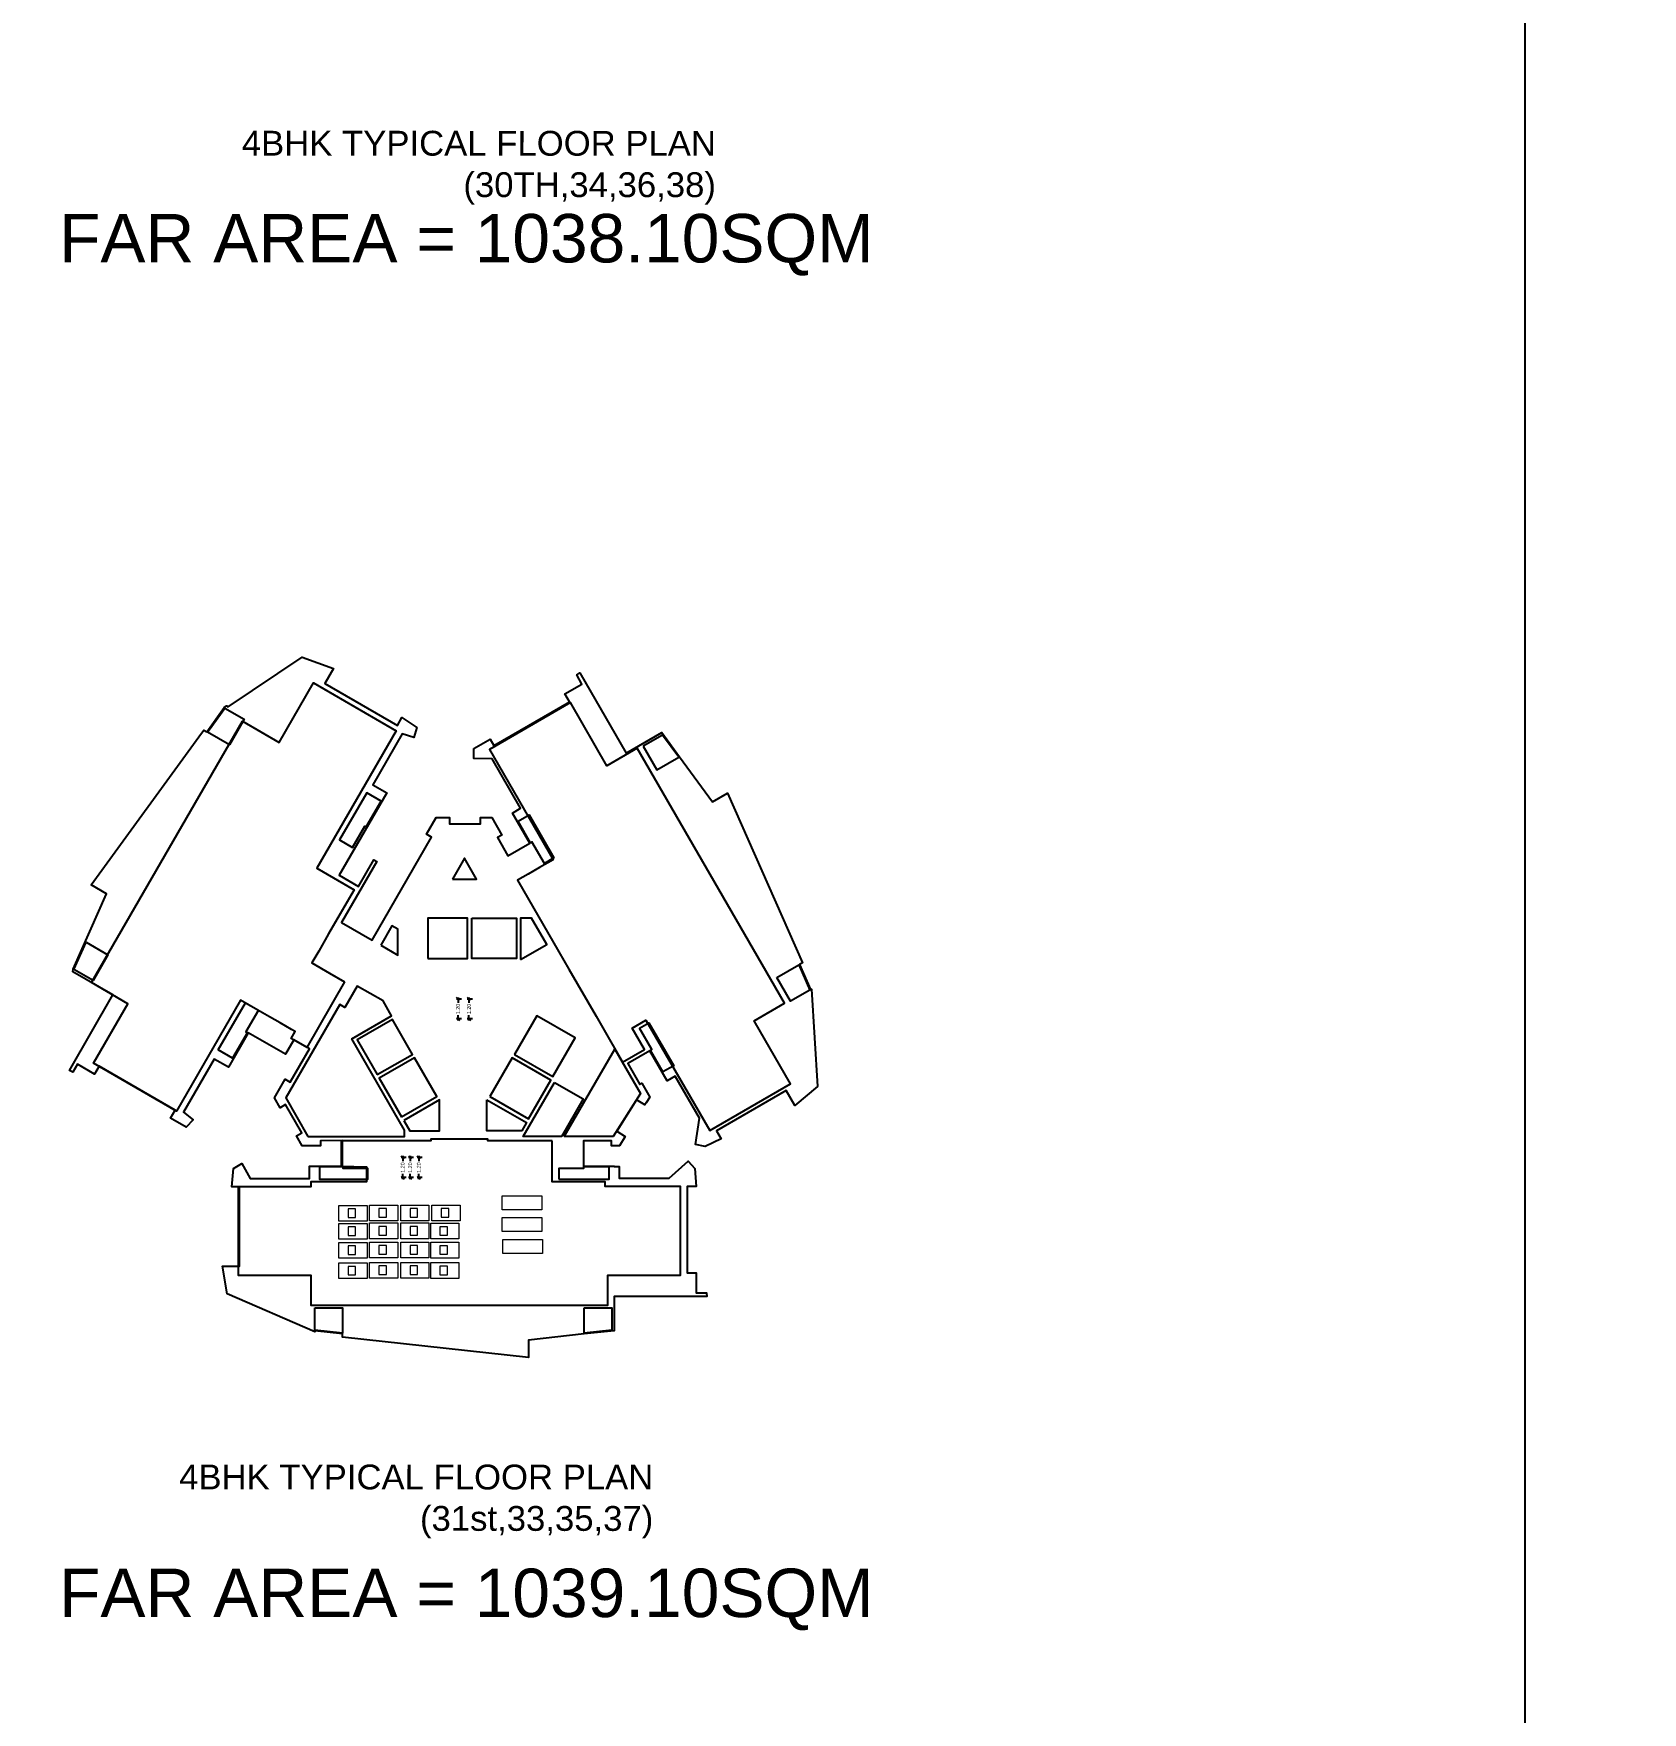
# Model space of a CAD drawing. Header units: metres. Extents: x 256329 to 886268, y -249371 to 355.
# Drawn here: x 287459.8 to 287557, y -1302 to -1200.6 of the extents above; entities that cross this region are included whole.
import ezdxf

# ---------------------------------------------------------------- set-up
doc = ezdxf.new("R2010")
doc.units = ezdxf.units.M
doc.header["$MEASUREMENT"] = 0
doc.header["$PDMODE"] = 35
doc.layers.get('0').update_dxf_attribs({"lineweight": 18})
doc.layers.get('Defpoints').update_dxf_attribs({"lineweight": 20})
doc.layers.add('A_TEXT', color=4, linetype='Continuous', lineweight=0, transparency=0.3)
for name, color, linetype, lineweight in [('BLK_2_FLR_36_BATH', 7, 'Continuous', 0), ('BLK_2_FLR_36_EXIT_WIDTH_DOOR', 7, 'Continuous', 0), ('BLK_2_FLR_36_UNITFA', 7, 'Continuous', 0)]:
    doc.layers.add(name, color=color, linetype=linetype, lineweight=lineweight)
for name, color, linetype in [('BLK_2_FLR_36_BLT_UP_AREA', 25, 'Continuous'), ('BLK_2_FLR_36_BLT_UP_AREA_DEDUCT', 25, 'Continuous'), ('BLK_2_FLR_36_CARPET_AREA', 25, 'Continuous'), ('BLK_2_FLR_36_FAR_AREA_DEDUCT', 7, 'Continuous'), ('BLK_2_FLR_36_LIFT_10', 7, 'Continuous'), ('BLK_2_FLR_36_LIFT_11', 7, 'Continuous'), ('BLK_2_FLR_36_LIFT_12', 7, 'Continuous'), ('BLK_2_FLR_36_LIFT_7', 7, 'Continuous'), ('BLK_2_FLR_36_LIFT_8', 7, 'Continuous'), ('BLK_2_FLR_36_LIFT_9', 7, 'Continuous'), ('BLK_2_FLR_36_WATER_CLOSET', 2, 'Continuous')]:
    doc.layers.add(name, color=color, linetype=linetype)
doc.layers.add('BLK_2_FLR_36_EXIT_WIDTH_STAIR', color=7, linetype='Continuous', plot=False)
doc.layers.add('SPA COMMENT', color=7, linetype='Continuous', true_color=0xeb0505)
doc.styles.add('Arial', font='arial.ttf')
doc.styles.get("Standard").update_dxf_attribs({"font": 'arial.ttf'})
doc.dimstyles.new('METRIC DIM', dxfattribs={"dimtxt": 0.23, "dimasz": 0.18, "dimexe": 0.1, "dimexo": 0.1, "dimgap": 0.09, "dimtad": 0, "dimzin": 0, "dimdsep": 46, "dimtxsty": 'Standard', "dimblk": 'OBLIQUE', "dimcen": 0, "dimdle": 0.1, "dimclrd": 147, "dimclre": 147, "dimclrt": 7, "dimadec": 0, "dimazin": 0, "dimtfac": 1, "dimtofl": 0, "dimtmove": 0, "dimatfit": 2, "dimfxl": 0.125, "dimtolj": 1, "dimtzin": 0, "dimarcsym": 0})

# ---------------------------------------------------------------- blocks, each defined once
blk = doc.blocks.new('_Oblique')
at = {"color": 0, "linetype": 'ByBlock', "lineweight": -2}
blk.add_line((-0.5, -0.5), (0.5, 0.5), dxfattribs=at)
blk = doc.blocks.new('*D1558')
at = {"layer": 'BLK_2_FLR_36_EXIT_WIDTH_STAIR', "color": 147, "lineweight": -2, "transparency": 16777216}
for p, q in [((287485.615784, -1258.925081), (287485.30872, -1258.925081)), ((287485.40872, -1258.825081), (287485.40872, -1259.148381)), ((287485.615784, -1260.126681), (287485.30872, -1260.126681)), ((287485.40872, -1260.226681), (287485.40872, -1259.903381))]:
    blk.add_line(p, q, dxfattribs=at)
at = {"layer": 'Defpoints', "color": 0, "transparency": 16777216}
for p in [(287485.715784, -1258.925081), (287485.40872, -1260.126681), (287485.715784, -1260.126681)]:
    blk.add_point(p, dxfattribs=at)
at = {"layer": 'BLK_2_FLR_36_EXIT_WIDTH_STAIR', "color": 147, "lineweight": -2, "transparency": 16777216, "xscale": 0.18, "yscale": 0.18, "zscale": 0.18}
for p, rotation in [((287485.40872, -1258.925081), 90), ((287485.40872, -1260.126681), 270)]:
    blk.add_blockref('_Oblique', p, dxfattribs=dict(at, rotation=rotation))
at = {"layer": 'BLK_2_FLR_36_EXIT_WIDTH_STAIR', "color": 7, "transparency": 16777216, "insert": (287485.40872, -1259.525881), "char_height": 0.23, "attachment_point": 5, "rotation": 90}
blk.add_mtext('\\A1;1.20', dxfattribs=at)
blk = doc.blocks.new('*D1559')
at = {"layer": 'BLK_2_FLR_36_EXIT_WIDTH_STAIR', "color": 147, "lineweight": -2, "transparency": 16777216}
for p, q in [((287486.276729, -1258.925081), (287485.969666, -1258.925081)), ((287486.069666, -1258.825081), (287486.069666, -1259.148381)), ((287486.276729, -1260.126681), (287485.969666, -1260.126681)), ((287486.069666, -1260.226681), (287486.069666, -1259.903381))]:
    blk.add_line(p, q, dxfattribs=at)
at = {"layer": 'Defpoints', "color": 0, "transparency": 16777216}
for p in [(287486.376729, -1258.925081), (287486.069666, -1260.126681), (287486.376729, -1260.126681)]:
    blk.add_point(p, dxfattribs=at)
at = {"layer": 'BLK_2_FLR_36_EXIT_WIDTH_STAIR', "color": 147, "lineweight": -2, "transparency": 16777216, "xscale": 0.18, "yscale": 0.18, "zscale": 0.18}
for p, rotation in [((287486.069666, -1258.925081), 90), ((287486.069666, -1260.126681), 270)]:
    blk.add_blockref('_Oblique', p, dxfattribs=dict(at, rotation=rotation))
at = {"layer": 'BLK_2_FLR_36_EXIT_WIDTH_STAIR', "color": 7, "transparency": 16777216, "insert": (287486.069666, -1259.525881), "char_height": 0.23, "attachment_point": 5, "rotation": 90}
blk.add_mtext('\\A1;1.20', dxfattribs=at)
blk = doc.blocks.new('*D1560')
at = {"layer": 'BLK_2_FLR_36_EXIT_WIDTH_DOOR', "color": 147, "lineweight": -2, "transparency": 16777216}
for p, q in [((287483.244224, -1268.507887), (287482.937161, -1268.507887)), ((287483.037161, -1268.407887), (287483.037161, -1268.731187)), ((287483.244224, -1269.709487), (287482.937161, -1269.709487)), ((287483.037161, -1269.809487), (287483.037161, -1269.486187))]:
    blk.add_line(p, q, dxfattribs=at)
at = {"layer": 'Defpoints', "color": 0, "transparency": 16777216}
for p in [(287483.344224, -1268.507887), (287483.037161, -1269.709487), (287483.344224, -1269.709487)]:
    blk.add_point(p, dxfattribs=at)
at = {"layer": 'BLK_2_FLR_36_EXIT_WIDTH_DOOR', "color": 147, "lineweight": -2, "transparency": 16777216, "xscale": 0.18, "yscale": 0.18, "zscale": 0.18}
for p, rotation in [((287483.037161, -1268.507887), 90), ((287483.037161, -1269.709487), 270)]:
    blk.add_blockref('_Oblique', p, dxfattribs=dict(at, rotation=rotation))
at = {"layer": 'BLK_2_FLR_36_EXIT_WIDTH_DOOR', "color": 7, "transparency": 16777216, "insert": (287483.037161, -1269.108687), "char_height": 0.23, "attachment_point": 5, "rotation": 90}
blk.add_mtext('\\A1;1.20', dxfattribs=at)
blk = doc.blocks.new('*D1561')
at = {"layer": 'BLK_2_FLR_36_EXIT_WIDTH_DOOR', "color": 147, "lineweight": -2, "transparency": 16777216}
for p, q in [((287482.723656, -1268.507887), (287482.416593, -1268.507887)), ((287482.516593, -1268.407887), (287482.516593, -1268.731187)), ((287482.723656, -1269.709487), (287482.416593, -1269.709487)), ((287482.516593, -1269.809487), (287482.516593, -1269.486187))]:
    blk.add_line(p, q, dxfattribs=at)
at = {"layer": 'Defpoints', "color": 0, "transparency": 16777216}
for p in [(287482.823656, -1268.507887), (287482.516593, -1269.709487), (287482.823656, -1269.709487)]:
    blk.add_point(p, dxfattribs=at)
at = {"layer": 'BLK_2_FLR_36_EXIT_WIDTH_DOOR', "color": 147, "lineweight": -2, "transparency": 16777216, "xscale": 0.18, "yscale": 0.18, "zscale": 0.18}
for p, rotation in [((287482.516593, -1268.507887), 90), ((287482.516593, -1269.709487), 270)]:
    blk.add_blockref('_Oblique', p, dxfattribs=dict(at, rotation=rotation))
at = {"layer": 'BLK_2_FLR_36_EXIT_WIDTH_DOOR', "color": 7, "transparency": 16777216, "insert": (287482.516593, -1269.108687), "char_height": 0.23, "attachment_point": 5, "rotation": 90}
blk.add_mtext('\\A1;1.20', dxfattribs=at)
blk = doc.blocks.new('*D1562')
at = {"layer": 'BLK_2_FLR_36_EXIT_WIDTH_DOOR', "color": 147, "lineweight": -2, "transparency": 16777216}
for p, q in [((287482.273277, -1268.507887), (287481.966214, -1268.507887)), ((287482.066214, -1268.407887), (287482.066214, -1268.731187)), ((287482.273277, -1269.709487), (287481.966214, -1269.709487)), ((287482.066214, -1269.809487), (287482.066214, -1269.486187))]:
    blk.add_line(p, q, dxfattribs=at)
at = {"layer": 'Defpoints', "color": 0, "transparency": 16777216}
for p in [(287482.373277, -1268.507887), (287482.066214, -1269.709487), (287482.373277, -1269.709487)]:
    blk.add_point(p, dxfattribs=at)
at = {"layer": 'BLK_2_FLR_36_EXIT_WIDTH_DOOR', "color": 147, "lineweight": -2, "transparency": 16777216, "xscale": 0.18, "yscale": 0.18, "zscale": 0.18}
for p, rotation in [((287482.066214, -1268.507887), 90), ((287482.066214, -1269.709487), 270)]:
    blk.add_blockref('_Oblique', p, dxfattribs=dict(at, rotation=rotation))
at = {"layer": 'BLK_2_FLR_36_EXIT_WIDTH_DOOR', "color": 7, "transparency": 16777216, "insert": (287482.066214, -1269.108687), "char_height": 0.23, "attachment_point": 5, "rotation": 90}
blk.add_mtext('\\A1;1.20', dxfattribs=at)

msp = doc.modelspace()

# ---------------------------------------------------------------- linework, layer by layer
at = {"layer": 'BLK_2_FLR_36_BATH', "color": 3, "linetype": 'ByBlock', "lineweight": 9}
for points in [[(287479.908878, -1272.35091), (287478.207078, -1272.35091), (287478.207078, -1271.397073), (287479.908878, -1271.397073)], [(287481.766772, -1272.325479), (287480.064972, -1272.325479), (287480.064972, -1271.371643), (287481.766772, -1271.371643)], [(287483.650174, -1272.325479), (287481.948374, -1272.325479), (287481.948374, -1271.371643), (287483.650174, -1271.371643)], [(287485.533577, -1272.325479), (287483.831777, -1272.325479), (287483.831777, -1271.371643), (287485.533577, -1271.371643)], [(287479.908878, -1273.436779), (287478.207078, -1273.436779), (287478.207078, -1272.482943), (287479.908878, -1272.482943)], [(287481.766772, -1273.411349), (287480.064972, -1273.411349), (287480.064972, -1272.457513), (287481.766772, -1272.457513)], [(287483.650174, -1273.411349), (287481.948374, -1273.411349), (287481.948374, -1272.457513), (287483.650174, -1272.457513)], [(287485.457121, -1273.424065), (287483.755321, -1273.424065), (287483.755321, -1272.470229), (287485.457121, -1272.470229)], [(287479.908878, -1274.586385), (287478.207078, -1274.586385), (287478.207078, -1273.632548), (287479.908878, -1273.632548)], [(287481.766772, -1274.560954), (287480.064972, -1274.560954), (287480.064972, -1273.607118), (287481.766772, -1273.607118)], [(287483.650174, -1274.560954), (287481.948374, -1274.560954), (287481.948374, -1273.607118), (287483.650174, -1273.607118)], [(287485.457121, -1274.573671), (287483.755321, -1274.573671), (287483.755321, -1273.619834), (287485.457121, -1273.619834)], [(287479.908878, -1275.81861), (287478.207078, -1275.81861), (287478.207078, -1274.864774), (287479.908878, -1274.864774)], [(287481.766772, -1275.79318), (287480.064972, -1275.79318), (287480.064972, -1274.839344), (287481.766772, -1274.839344)], [(287483.650174, -1275.79318), (287481.948374, -1275.79318), (287481.948374, -1274.839344), (287483.650174, -1274.839344)], [(287485.457121, -1275.805897), (287483.755321, -1275.805897), (287483.755321, -1274.85206), (287485.457121, -1274.85206)]]:
    msp.add_lwpolyline(points, close=True, dxfattribs=at)
at = {"layer": 'BLK_2_FLR_36_BLT_UP_AREA', "color": 14, "elevation": 0.085288}
msp.add_lwpolyline([(287486.365966, -1243.784353), (287487.349733, -1243.21623), (287487.574462, -1243.605434), (287492.133106, -1240.972198), (287491.858575, -1240.495444), (287492.894634, -1239.893489), (287492.577675, -1239.345423), (287492.768864, -1239.216446), (287495.571135, -1244.070052), (287497.718212, -1242.82769), (287498.788789, -1244.288644), (287500.780524, -1247.007782), (287501.691389, -1246.481597), (287506.208472, -1256.736841), (287506.035913, -1256.842283), (287506.703605, -1258.358511), (287506.753852, -1258.32949), (287507.123561, -1264.202295), (287505.747025, -1265.362685), (287505.226696, -1264.462037), (287501.020802, -1266.890185), (287501.295671, -1267.367919), (287500.343558, -1267.82655), (287499.755393, -1267.70806), (287499.999097, -1266.124634), (287498.534417, -1263.589483), (287498.038821, -1263.875739), (287496.990104, -1262.059309), (287495.667594, -1262.822861), (287496.391475, -1264.080115), (287496.511549, -1264.01089), (287496.994832, -1264.84877), (287496.771096, -1265.196305), (287496.689985, -1265.320976), (287496.18159, -1265.007322), (287495.005481, -1266.915692), (287495.512051, -1267.237261), (287495.152509, -1267.794516), (287494.678095, -1267.794514), (287494.678095, -1267.485626), (287492.988122, -1267.485626), (287492.987992, -1269.017967), (287494.842446, -1269.017965), (287494.842446, -1269.046138), (287495.142575, -1269.046159), (287495.142547, -1269.756497), (287498.156126, -1269.756616), (287499.315082, -1268.712237), (287499.718135, -1269.156687), (287499.794463, -1270.25588), (287499.242447, -1270.255943), (287499.242381, -1275.476108), (287499.79112, -1275.476144), (287499.791042, -1276.676129), (287500.421962, -1276.676474), (287500.437839, -1276.907656), (287494.843548, -1276.905108), (287494.842446, -1278.962891), (287493.022353, -1279.159936), (287489.673456, -1279.529977), (287489.673513, -1280.576106), (287478.432798, -1279.357727), (287478.431189, -1279.159942), (287476.761094, -1278.979131), (287476.762975, -1279.027319), (287471.469979, -1276.741034), (287471.176506, -1275.06535), (287472.211094, -1275.065552), (287472.211094, -1270.276406), (287471.75119, -1270.277148), (287471.837246, -1269.168798), (287472.3569, -1268.868865), (287472.84417, -1269.769125), (287476.429505, -1269.769615), (287476.429539, -1269.01957), (287478.431371, -1269.018941), (287478.431756, -1267.48305), (287477.094635, -1267.483851), (287477.094812, -1267.789998), (287475.994684, -1267.790164), (287475.6503, -1267.193725), (287475.974631, -1267.00645), (287474.986594, -1265.304251), (287474.662237, -1265.489999), (287474.320379, -1264.89851), (287474.967893, -1263.775019), (287475.271135, -1263.94979), (287476.429073, -1261.92768), (287475.492585, -1261.384334), (287474.987745, -1262.257872), (287472.729202, -1260.976487), (287471.533062, -1263.050275), (287470.675712, -1262.554774), (287468.816567, -1265.760865), (287469.400795, -1266.225678), (287468.985316, -1266.665187), (287468.036449, -1266.1168), (287468.31371, -1265.637059), (287463.728896, -1262.986138), (287463.453702, -1263.462306), (287462.414734, -1262.86185), (287462.131955, -1263.344217), (287461.927239, -1263.238784), (287464.564332, -1258.676076), (287462.147215, -1257.278842), (287462.15975, -1257.113455), (287464.178671, -1252.568042), (287463.241475, -1252.026374), (287469.913807, -1242.86308), (287470.049948, -1242.676113), (287470.225092, -1242.777215), (287471.28801, -1241.31511), (287471.420268, -1241.221264), (287471.523532, -1241.280984), (287475.995747, -1238.278471), (287477.876236, -1238.959473), (287477.355942, -1239.859688), (287481.74157, -1242.394288), (287482.016956, -1241.925902), (287482.91449, -1242.529206), (287482.731273, -1243.118939), (287482.037236, -1242.894024), (287480.253611, -1245.980278), (287481.111673, -1246.476174), (287478.234, -1251.451296), (287479.402377, -1252.126554), (287480.329081, -1250.522602), (287480.502261, -1250.622688), (287478.372895, -1254.302141), (287480.218971, -1255.36769), (287483.801655, -1249.148639), (287483.498414, -1248.973869), (287484.081249, -1247.962602), (287484.896712, -1247.963955), (287484.896931, -1248.338833), (287486.755388, -1248.338866), (287486.755388, -1247.96384), (287487.444118, -1247.962608), (287488.053796, -1249.019556), (287487.785696, -1249.174296), (287488.421428, -1250.275412), (287489.745695, -1249.510843), (287488.694871, -1247.690721), (287489.191357, -1247.404771), (287487.464384, -1244.415), (287486.367549, -1244.384891)], close=True, dxfattribs=at)
at = {"layer": 'BLK_2_FLR_36_BLT_UP_AREA_DEDUCT', "color": 14}
for points, elevation in [([(287471.329657, -1241.34643), (287472.494011, -1242.016171), (287471.595742, -1243.57047), (287470.269075, -1242.802976)], 0.085288), ([(287496.593988, -1243.651732), (287497.418442, -1245.080978), (287498.745304, -1244.314912), (287497.764224, -1242.976092)], 0.085288), ([(287480.766744, -1246.969824), (287479.890306, -1246.463299), (287478.241204, -1249.316782), (287479.030235, -1249.772783), (287479.781112, -1248.473521), (287479.868122, -1248.523836)], 0.085288), ([(287489.038361, -1248.185674), (287489.696372, -1247.80598), (287491.196939, -1250.405029), (287490.625606, -1250.73489), (287489.875175, -1249.436079), (287489.788992, -1249.485836)], 0.085288), ([(287485.067314, -1251.684243), (287486.520896, -1251.684607), (287485.794316, -1250.425426)], 0.085288), ([(287480.737996, -1255.675523), (287481.779616, -1256.277126), (287481.781118, -1254.706928), (287481.412983, -1254.494756)], 0.085288), ([(287483.58196, -1256.48401), (287485.978277, -1256.48401), (287485.978277, -1254.034609), (287483.58196, -1254.034609)], 0.085288), ([(287486.232573, -1254.034673), (287488.932573, -1254.034114), (287488.93196, -1256.485348), (287486.23196, -1256.484673)], 0.085288), ([(287489.18236, -1256.54656), (287490.768553, -1255.637369), (287489.843001, -1254.035576), (287489.182572, -1254.035411)], 0.085288), ([(287462.936671, -1255.490428), (287464.262093, -1256.255659), (287463.365744, -1257.811053), (287462.202911, -1257.139186)], 0.085288), ([(287504.663226, -1257.629288), (287505.990057, -1256.863168), (287506.659257, -1258.382866), (287505.493026, -1259.055375)], 0.085288), ([(287470.912153, -1261.998431), (287472.560707, -1259.145895), (287473.349738, -1259.601896), (287472.598861, -1260.901159), (287472.685884, -1260.951452), (287471.788188, -1262.504725)], 0.000006), ([(287480.527789, -1263.491728), (287482.649446, -1262.268016), (287481.439272, -1260.172334), (287479.316978, -1261.396414)], 0.085288), ([(287488.813746, -1262.275051), (287491.134015, -1263.613539), (287492.475878, -1261.271542), (287490.166191, -1259.938194)], 0.085288), ([(287496.37035, -1260.68506), (287496.941699, -1260.355196), (287498.441709, -1262.953319), (287497.783859, -1263.333292), (287497.034177, -1262.033835), (287497.120354, -1261.984118)], 0.085288), ([(287482.00225, -1266.045579), (287484.124599, -1264.822828), (287482.774454, -1262.484517), (287480.652161, -1263.707362)], 0.085288), ([(287487.3293, -1264.824374), (287489.667635, -1266.174259), (287491.01752, -1263.835924), (287488.679185, -1262.486039)], 0.085288), ([(287491.826116, -1267.235626), (287494.87595, -1261.956117), (287496.424814, -1264.637876), (287494.769844, -1267.235626)], 0.085288), ([(287491.234309, -1263.960434), (287492.966283, -1264.960533), (287491.65257, -1267.235626), (287489.343032, -1267.235626)], 0.085288), ([(287482.130629, -1266.267917), (287482.48639, -1266.884059), (287484.296639, -1266.885486), (287484.297121, -1265.011642)], 0.085288), ([(287487.155116, -1265.012487), (287489.542646, -1266.390771), (287489.25644, -1266.885582), (287487.155084, -1266.885545)], 0.085288), ([(287477.029602, -1269.068556), (287477.029518, -1269.817954), (287479.965549, -1269.817954), (287479.965549, -1269.167967), (287478.465562, -1269.167967), (287478.465553, -1269.068434)], 0.042647), ([(287491.487992, -1269.817953), (287494.542164, -1269.817954), (287494.540776, -1269.068566), (287492.987988, -1269.068434), (287492.987979, -1269.168943), (287491.487992, -1269.168944)], 0.085288), ([(287476.761094, -1277.579454), (287478.431188, -1277.579454), (287478.431188, -1279.11088), (287476.761094, -1278.930069)], 0.042647), ([(287493.022353, -1277.578645), (287494.691611, -1277.579344), (287494.692447, -1278.930069), (287493.021069, -1279.111019)], 0.085288)]:
    msp.add_lwpolyline(points, close=True, dxfattribs=dict(at, elevation=elevation))
at = {"layer": 'BLK_2_FLR_36_CARPET_AREA', "color": 14}
for points, elevation in [([(287478.556066, -1257.888962), (287476.269022, -1261.846205), (287475.330277, -1261.305403), (287475.566494, -1260.896684), (287475.349831, -1260.771537), (287475.349831, -1260.771537), (287474.656773, -1260.370898), (287474.656773, -1260.370898), (287474.009313, -1259.996709), (287474.009313, -1259.996709), (287473.317277, -1259.596763), (287473.317277, -1259.596763), (287472.268531, -1258.990646), (287468.392923, -1265.69645), (287463.392301, -1262.806369), (287465.468902, -1259.21329), (287463.25827, -1257.935667), (287472.38669, -1242.140986), (287474.597296, -1243.418652), (287476.673922, -1239.825527), (287481.674591, -1242.715635), (287476.870263, -1251.023908), (287479.130626, -1252.330313), (287477.592646, -1254.991434), (287477.592646, -1254.991434), (287476.9921, -1256.030577), (287476.9921, -1256.030577), (287476.57856, -1256.746112), (287477.646807, -1257.36382), (287477.646807, -1257.36382)], 0.042647), ([(287492.105887, -1257.119415), (287492.105887, -1257.119415), (287493.751776, -1259.970284), (287493.751776, -1259.970284), (287494.151256, -1260.66362), (287494.151256, -1260.66362), (287495.352493, -1262.744214), (287496.678049, -1261.978904), (287496.678157, -1261.978838), (287495.928206, -1260.67965), (287496.759151, -1260.199909), (287496.759177, -1260.199894), (287500.609167, -1266.868404), (287505.499618, -1264.045004), (287503.299569, -1260.234372), (287505.120864, -1259.182854), (287504.295879, -1257.753922), (287496.226142, -1243.776722), (287494.405203, -1244.828003), (287492.205105, -1241.017691), (287487.314389, -1243.84123), (287491.164554, -1250.509549), (287490.333504, -1250.989273), (287490.333504, -1250.989273), (287489.640495, -1251.389522), (287489.640495, -1251.389522), (287489.007047, -1251.753839), (287491.50502, -1256.080537), (287491.50502, -1256.080537)], 0.085288), ([(287491.100547, -1267.489589), (287487.215596, -1267.489589), (287487.215595, -1267.389176), (287483.764454, -1267.389176), (287483.764385, -1267.489636), (287478.343847, -1267.490146), (287478.344, -1269.022222), (287479.878198, -1269.055292), (287479.878198, -1269.971935), (287476.523844, -1269.971935), (287476.52433, -1270.273027), (287472.123743, -1270.273027), (287472.122939, -1275.612001), (287476.523743, -1275.612001), (287476.525205, -1277.432059), (287494.455094, -1277.432058), (287494.455094, -1275.612), (287498.856082, -1275.61125), (287498.855468, -1270.259924), (287494.305513, -1270.260445), (287494.305052, -1269.971916), (287491.100636, -1269.971916), (287491.100547, -1267.489589)], 0.000006)]:
    msp.add_lwpolyline(points, close=True, dxfattribs=dict(at, elevation=elevation))
at = {"layer": 'BLK_2_FLR_36_FAR_AREA_DEDUCT', "color": 14, "elevation": 0.085288}
msp.add_lwpolyline([(287476.339853, -1267.232526), (287482.18214, -1267.233988), (287482.182223, -1266.857241), (287478.985504, -1261.322084), (287481.393805, -1259.933473), (287480.876848, -1259.042281), (287479.312408, -1258.14066), (287478.564862, -1259.436479), (287478.261621, -1259.261708), (287475.009127, -1264.905052)], close=True, dxfattribs=at)
at = {"layer": 'BLK_2_FLR_36_LIFT_10', "color": 1, "linetype": 'ByBlock', "lineweight": 9, "elevation": 0.085288}
msp.add_lwpolyline([(287484.126048, -1264.818044), (287482.774087, -1262.480908), (287480.652774, -1263.706686), (287482.004735, -1266.043822)], close=True, dxfattribs=at)
at = {"layer": 'BLK_2_FLR_36_LIFT_11', "color": 1, "linetype": 'ByBlock', "lineweight": 9, "elevation": 0.085288}
msp.add_lwpolyline([(287491.018133, -1263.834014), (287488.679798, -1262.484129), (287487.329913, -1264.822464), (287489.668248, -1266.172349)], close=True, dxfattribs=at)
at = {"layer": 'BLK_2_FLR_36_LIFT_12', "color": 2, "linetype": 'ByBlock', "lineweight": 9, "elevation": 0.166743}
msp.add_lwpolyline([(287490.161691, -1259.933333), (287492.487895, -1261.276215), (287491.13801, -1263.61455), (287488.809246, -1262.27019)], close=True, dxfattribs=at)
at = {"layer": 'BLK_2_FLR_36_LIFT_7', "color": 1, "linetype": 'ByBlock', "lineweight": 9, "elevation": 0.085288}
msp.add_lwpolyline([(287486.23196, -1256.483438), (287488.932573, -1256.483438), (287488.932573, -1254.034114), (287486.23196, -1254.034114)], close=True, dxfattribs=at)
at = {"layer": 'BLK_2_FLR_36_LIFT_8', "color": 1, "linetype": 'ByBlock', "lineweight": 9, "elevation": 0.085288}
msp.add_lwpolyline([(287483.582573, -1256.4821), (287485.983186, -1256.4821), (287485.983186, -1254.0327), (287483.582573, -1254.0327)], close=True, dxfattribs=at)
at = {"layer": 'BLK_2_FLR_36_LIFT_9', "color": 1, "linetype": 'ByBlock', "lineweight": 9, "elevation": 0.202286}
msp.add_lwpolyline([(287481.445788, -1260.180431), (287479.318695, -1261.393867), (287480.52808, -1263.490685), (287482.661059, -1262.259079)], close=True, dxfattribs=at)
at = {"layer": 'BLK_2_FLR_36_UNITFA', "color": 5}
for points in [[(287488.072345, -1270.808292), (287490.478427, -1270.808292), (287490.478427, -1271.659015), (287488.072345, -1271.659015)], [(287488.072345, -1272.130221), (287490.478427, -1272.130221), (287490.478427, -1272.980943), (287488.072345, -1272.980943)], [(287488.111473, -1273.459498), (287490.517555, -1273.459498), (287490.517555, -1274.31022), (287488.111473, -1274.31022)]]:
    msp.add_lwpolyline(points, close=True, dxfattribs=at)
at = {"layer": 'BLK_2_FLR_36_WATER_CLOSET', "color": 3, "linetype": 'ByBlock', "lineweight": 9}
for points in [[(287479.220072, -1271.608633), (287478.767473, -1271.608633), (287478.767473, -1272.124993), (287479.220072, -1272.124993)], [(287481.077965, -1271.583202), (287480.625367, -1271.583202), (287480.625367, -1272.099562), (287481.077965, -1272.099562)], [(287482.961368, -1271.583202), (287482.508769, -1271.583202), (287482.508769, -1272.099562), (287482.961368, -1272.099562)], [(287484.84477, -1271.583202), (287484.392172, -1271.583202), (287484.392172, -1272.099562), (287484.84477, -1272.099562)], [(287479.220072, -1272.694502), (287478.767473, -1272.694502), (287478.767473, -1273.210862), (287479.220072, -1273.210862)], [(287481.077965, -1272.669072), (287480.625367, -1272.669072), (287480.625367, -1273.185432), (287481.077965, -1273.185432)], [(287482.961368, -1272.669072), (287482.508769, -1272.669072), (287482.508769, -1273.185432), (287482.961368, -1273.185432)], [(287484.768315, -1272.681788), (287484.315717, -1272.681788), (287484.315717, -1273.198148), (287484.768315, -1273.198148)], [(287479.220072, -1273.844108), (287478.767473, -1273.844108), (287478.767473, -1274.360468), (287479.220072, -1274.360468)], [(287481.077965, -1273.818677), (287480.625367, -1273.818677), (287480.625367, -1274.335037), (287481.077965, -1274.335037)], [(287482.961368, -1273.818677), (287482.508769, -1273.818677), (287482.508769, -1274.335037), (287482.961368, -1274.335037)], [(287484.768315, -1273.831394), (287484.315717, -1273.831394), (287484.315717, -1274.347754), (287484.768315, -1274.347754)], [(287479.220072, -1275.076333), (287478.767473, -1275.076333), (287478.767473, -1275.592693), (287479.220072, -1275.592693)], [(287481.077965, -1275.050903), (287480.625367, -1275.050903), (287480.625367, -1275.567263), (287481.077965, -1275.567263)], [(287482.961368, -1275.050903), (287482.508769, -1275.050903), (287482.508769, -1275.567263), (287482.961368, -1275.567263)], [(287484.768315, -1275.06362), (287484.315717, -1275.06362), (287484.315717, -1275.57998), (287484.768315, -1275.57998)]]:
    msp.add_lwpolyline(points, close=True, dxfattribs=at)
at = {"layer": 'SPA COMMENT'}
msp.add_lwpolyline([(287549.868044, -583.736411), (287389.515913, -583.736411), (287389.515913, -1396.857161), (287549.868044, -1396.857161)], close=True, dxfattribs=at)

# ---------------------------------------------------------------- texts
at = {"layer": 'A_TEXT', "lineweight": 0, "char_height": 1.5, "width": 49.030574, "attachment_point": 9, "rotation": 359.98202823, "style": 'Arial'}
for s, insert in [('4BHK TYPICAL FLOOR PLAN\\P(30TH,34,36,38)', (287500.987626, -1210.92896, 0.939372)), ('4BHK TYPICAL FLOOR PLAN\\P\\pxt17;(31st,33,35,37)', (287497.20268, -1291.510018, 3.77445))]:
    msp.add_mtext(s, dxfattribs=dict(at, insert=insert))
at = {"layer": 'A_TEXT', "lineweight": 0, "char_height": 2.927656, "width": 187.570469, "attachment_point": 9, "style": 'Arial'}
for s, insert in [('\\pxt13;FAR AREA = 1038.10SQM', (287510.511624, -1215.226436, 3.774443)), ('\\pxt13;FAR AREA = 1039.10SQM', (287510.511624, -1297.071667, 3.77445))]:
    msp.add_mtext(s, dxfattribs=dict(at, insert=insert))

# ---------------------------------------------------------------- dimensions: what is measured, and where the dimension line sits
at = {"layer": 'BLK_2_FLR_36_EXIT_WIDTH_DOOR', "color": 1}
for base, p1, p2, picture, middle in [((287482.066214, -1269.709487), (287482.373277, -1268.507887), (287482.373277, -1269.709487), '*D1562', (287482.066214, -1269.108687)), ((287482.516593, -1269.709487), (287482.823656, -1268.507887), (287482.823656, -1269.709487), '*D1561', (287482.516593, -1269.108687)), ((287483.037161, -1269.709487), (287483.344224, -1268.507887), (287483.344224, -1269.709487), '*D1560', (287483.037161, -1269.108687))]:
    dim = msp.add_linear_dim(base=base, p1=p1, p2=p2, angle=90, dimstyle='METRIC DIM', override={"dimfxl": 0.18}, dxfattribs=at)
    dim.commit()
    dim.dimension.update_dxf_attribs({"geometry": picture, "text_midpoint": middle})
at = {"layer": 'BLK_2_FLR_36_EXIT_WIDTH_STAIR', "color": 7}
for base, p1, p2, picture, middle in [((287485.40872, -1260.126681), (287485.715784, -1258.925081), (287485.715784, -1260.126681), '*D1558', (287485.40872, -1259.525881)), ((287486.069666, -1260.126681), (287486.376729, -1258.925081), (287486.376729, -1260.126681), '*D1559', (287486.069666, -1259.525881))]:
    dim = msp.add_linear_dim(base=base, p1=p1, p2=p2, angle=90, dimstyle='METRIC DIM', override={"dimfxl": 0.18}, dxfattribs=at)
    dim.commit()
    dim.dimension.update_dxf_attribs({"geometry": picture, "text_midpoint": middle})

doc.saveas('drawing.dxf')
